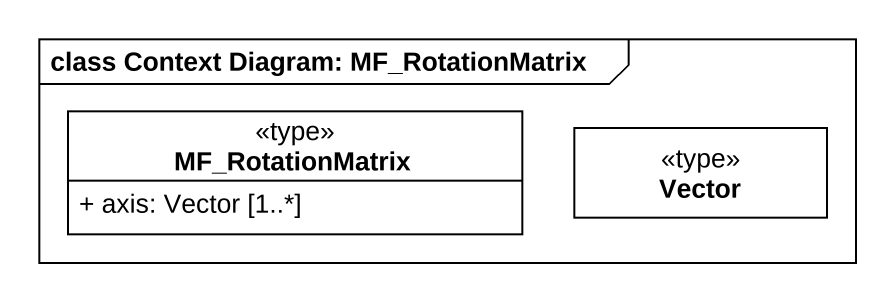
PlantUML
@startuml
mainframe class Context Diagram: MF_RotationMatrix
hide circle
hide empty members
skinparam classAttributeIconSize 0
class MF_RotationMatrix <<type>> {
  + axis: Vector [1..*]
}
class Vector <<type>>
@enduml
